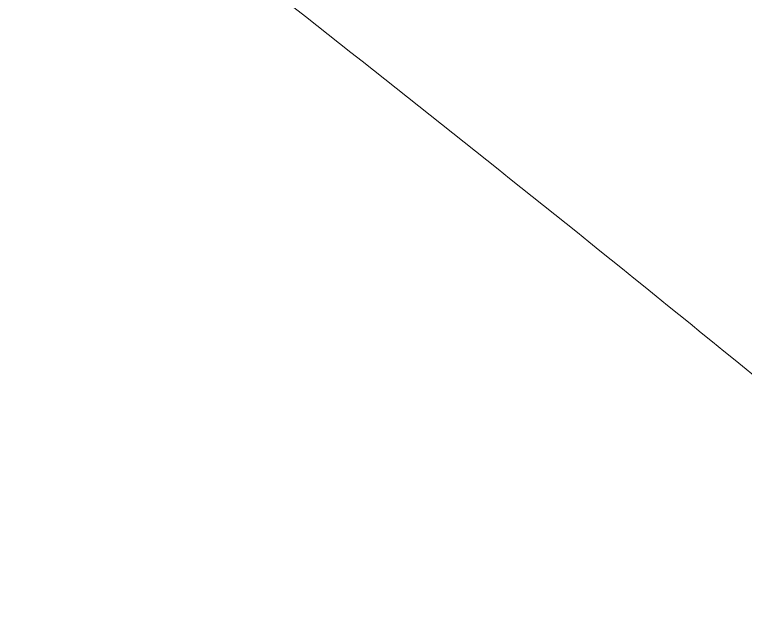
# Model space of a CAD drawing. Extents: x 14 to 2068, y -1996 to -61.
# Drawn here: x 1185.254 to 1187.623, y -1479.45 to -1477.483 of the extents above; entities that cross this region are included whole.
import ezdxf

# ---------------------------------------------------------------- set-up
doc = ezdxf.new("R2010")
doc.units = 0
doc.header["$MEASUREMENT"] = 0
doc.layers.add('Layer 1', color=7, linetype='Continuous', lineweight=0)

msp = doc.modelspace()

# ---------------------------------------------------------------- linework, layer by layer
at = {"layer": 'Layer 1'}
for points, knots in [([(1136.179, -1560.8867), (1123.3382, -1560.8867), (1111.7908, -1552.9326), (1107.0311, -1540.957), (1107.0311, -1540.957), (986.201, -1540.957), (986.201, -1540.957), (981.4422, -1552.9658), (969.9852, -1560.8867), (957.0394, -1560.8867), (944.095, -1560.8867), (932.6453, -1552.9658), (927.8958, -1540.957), (927.8958, -1540.957), (923.1092, -1540.957), (923.1092, -1540.957), (904.9022, -1540.957), (890.0892, -1525.9912), (890.0892, -1507.5967), (890.0892, -1507.5967), (890.0892, -1483.4336), (890.0892, -1483.4336), (883.9266, -1477.1689), (878.7718, -1470.5186), (874.3548, -1463.1367), (865.741, -1448.7148), (863.0574, -1434.8545), (866.1492, -1420.7637), (869.4383, -1405.8369), (878.5794, -1395.2266), (891.8885, -1390.8848), (895.9383, -1389.5635), (900.2396, -1388.8936), (904.6732, -1388.8936), (914.9686, -1388.8936), (924.9925, -1392.5332), (932.1756, -1398.8789), (932.6014, -1399.2529), (933.014, -1399.626), (933.428, -1400.0078), (939.0643, -1394.8457), (945.2567, -1391.5645), (952.2796, -1390.0078), (955.7899, -1389.2256), (959.2757, -1388.8291), (962.638, -1388.8291), (963.8748, -1388.8291), (965.1048, -1388.8828), (966.3187, -1388.9893), (966.4749, -1387.8545), (966.679, -1386.7129), (966.929, -1385.5732), (969.6444, -1373.2227), (977.2293, -1364.4307), (988.2869, -1360.8154), (991.6434, -1359.7197), (995.2073, -1359.1641), (998.8797, -1359.1641), (1007.3997, -1359.1641), (1015.7044, -1362.1787), (1021.6639, -1367.4365), (1021.763, -1367.5254), (1021.8621, -1367.6143), (1021.9608, -1367.7031), (1026.4339, -1363.8369), (1031.4241, -1361.2754), (1036.8304, -1360.0781), (1039.7093, -1359.4375), (1042.574, -1359.1133), (1045.3421, -1359.1133), (1051.8431, -1359.1133), (1057.7674, -1360.8457), (1062.9505, -1364.2617), (1070.3641, -1369.1416), (1075.4735, -1377.2412), (1077.3363, -1387.0684), (1077.5819, -1388.373), (1077.7674, -1389.6719), (1077.8909, -1390.9473), (1077.9241, -1390.9736), (1077.9573, -1391), (1077.9901, -1391.0264), (1081.0628, -1388.626), (1084.4461, -1387.0059), (1088.0784, -1386.1982), (1090.1678, -1385.7334), (1092.2703, -1385.498), (1094.327, -1385.498), (1099.2269, -1385.498), (1103.8509, -1386.8369), (1107.699, -1389.3711), (1109.3514, -1390.46), (1110.8514, -1391.7529), (1112.1776, -1393.2314), (1115.6219, -1391.9004), (1119.2552, -1391.2266), (1123.0091, -1391.2266), (1123.0091, -1391.2266), (1184.5692, -1391.2266), (1184.5692, -1391.2266), (1201.3978, -1391.2266), (1215.0892, -1405.0566), (1215.0892, -1422.0566), (1215.0892, -1422.0566), (1215.0892, -1514.5264), (1215.0892, -1514.5264), (1215.0892, -1531.5322), (1201.3978, -1545.3672), (1184.5692, -1545.3672), (1184.5692, -1545.3672), (1163.1697, -1545.3672), (1163.1697, -1545.3672), (1157.5013, -1554.9863), (1147.3216, -1560.8867), (1136.179, -1560.8867)], [0, 0, 0, 0, 1, 1, 1, 2, 2, 2, 3, 3, 3, 4, 4, 4, 5, 5, 5, 6, 6, 6, 7, 7, 7, 8, 8, 8, 9, 9, 9, 10, 10, 10, 11, 11, 11, 12, 12, 12, 13, 13, 13, 14, 14, 14, 15, 15, 15, 16, 16, 16, 17, 17, 17, 18, 18, 18, 19, 19, 19, 20, 20, 20, 21, 21, 21, 22, 22, 22, 23, 23, 23, 24, 24, 24, 25, 25, 25, 26, 26, 26, 27, 27, 27, 28, 28, 28, 29, 29, 29, 30, 30, 30, 31, 31, 31, 32, 32, 32, 33, 33, 33, 34, 34, 34, 35, 35, 35, 36, 36, 36, 37, 37, 37, 38, 38, 38, 38]), ([(1129.4652, -1468.8936), (1156.741, -1469.8408), (1181.6356, -1483.6709), (1196.8787, -1506.3936), (1197.9544, -1506.2051), (1199.0374, -1506.0342), (1200.1238, -1505.8809), (1197.8934, -1502.4434), (1195.4276, -1499.1641), (1192.7567, -1496.0869), (1189.7249, -1496.085), (1187.2591, -1493.6191), (1187.2591, -1490.5869), (1187.2591, -1490.499), (1187.2615, -1490.4111), (1187.2659, -1490.3232), (1179.2625, -1482.6338), (1169.9998, -1476.6064), (1159.7078, -1472.3955), (1158.575, -1472.0371), (1157.4349, -1471.5977), (1156.3167, -1471.0879), (1146.7093, -1467.6152), (1136.6668, -1465.8535), (1126.4661, -1465.8535), (1126.4661, -1465.8535), (1126.4652, -1465.8535), (1126.4652, -1465.8535), (1118.7093, -1465.8535), (1110.9915, -1466.8838), (1103.4891, -1468.9189), (1103.4891, -1468.9189), (1103.4891, -1471.9688), (1103.4891, -1471.9688), (1109.9803, -1470.1582), (1116.6732, -1469.1279), (1123.4661, -1468.8936), (1123.4661, -1468.8936), (1123.4661, -1468.8418), (1123.4661, -1468.8418), (1123.4661, -1468.8418), (1129.4652, -1468.8418), (1129.4652, -1468.8418), (1129.4652, -1468.8418), (1129.4652, -1468.8936), (1129.4652, -1468.8936)], [0, 0, 0, 0, 1, 1, 1, 2, 2, 2, 3, 3, 3, 4, 4, 4, 5, 5, 5, 6, 6, 6, 7, 7, 7, 8, 8, 8, 9, 9, 9, 10, 10, 10, 11, 11, 11, 12, 12, 12, 13, 13, 13, 14, 14, 14, 15, 15, 15, 15]), ([(1185.827, -1477.2002), (1186.6165, -1477.8145), (1187.3988, -1478.4414), (1188.1707, -1479.0801), (1190.3026, -1477.0283), (1192.6473, -1475.2598), (1195.1654, -1473.7969), (1195.1654, -1473.7969), (1189.7772, -1473.7969), (1189.7772, -1473.7969), (1188.3963, -1474.8359), (1187.076, -1475.9736), (1185.827, -1477.2002)], [0, 0, 0, 0, 1, 1, 1, 2, 2, 2, 3, 3, 3, 4, 4, 4, 4]), ([(1129.4652, -1480.8916), (1151.0145, -1481.7871), (1171.2083, -1492.291), (1184.3406, -1509.4717), (1185.3548, -1509.1494), (1186.3763, -1508.8438), (1187.4027, -1508.5547), (1173.1365, -1489.2471), (1150.661, -1477.8418), (1126.4661, -1477.8418), (1126.4661, -1477.8418), (1126.4652, -1477.8418), (1126.4652, -1477.8418), (1118.617, -1477.8418), (1110.8983, -1479.0264), (1103.4891, -1481.3652), (1103.4891, -1481.3652), (1103.4891, -1484.5576), (1103.4891, -1484.5576), (1109.9603, -1482.3975), (1116.6527, -1481.1689), (1123.4661, -1480.8906), (1123.4661, -1480.8906), (1123.4661, -1480.8291), (1123.4661, -1480.8291), (1123.4661, -1480.8291), (1129.4652, -1480.8291), (1129.4652, -1480.8291), (1129.4652, -1480.8291), (1129.4652, -1480.8916), (1129.4652, -1480.8916)], [0, 0, 0, 0, 1, 1, 1, 2, 2, 2, 3, 3, 3, 4, 4, 4, 5, 5, 5, 6, 6, 6, 7, 7, 7, 8, 8, 8, 9, 9, 9, 10, 10, 10, 10])]:
    msp.add_open_spline(points, degree=3, knots=knots, dxfattribs=at)

doc.saveas('drawing.dxf')
